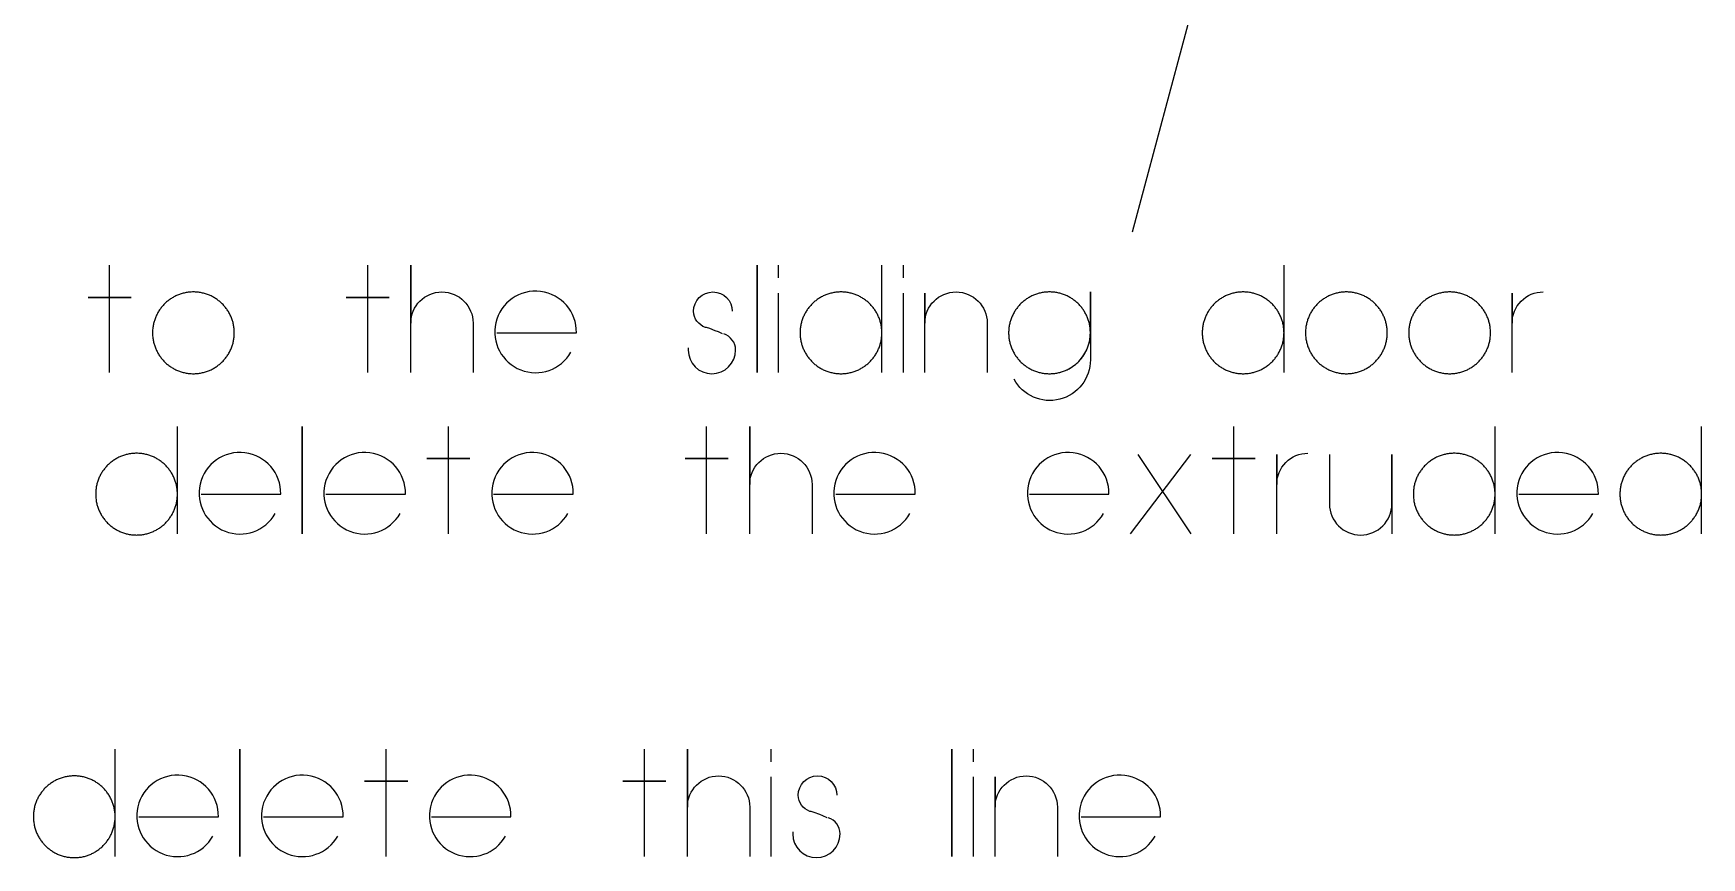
# Model space of a CAD drawing. Extents: x -767 to 3747, y -438 to 2808.
# Drawn here: x -4 to 617, y -315 to -8 of the extents above; entities that cross this region are included whole.
import ezdxf

# ---------------------------------------------------------------- set-up
doc = ezdxf.new("R2010")
doc.units = 0
doc.layers.add('T5_LOGOLAYER_2', color=18, linetype='CONTINUOUS')

msp = doc.modelspace()

# ---------------------------------------------------------------- linework, layer by layer
at = {"layer": 'T5_LOGOLAYER_2'}
for points in [[(565.4, 516.47), (404.93, -82.41)], [(24.62, -134.67), (24.62, -106.67), (16.62, -106.67), (32.62, -106.67), (24.62, -106.67), (24.62, -94.67)], [(120.62, -134.67), (120.62, -106.67), (112.62, -106.67), (128.62, -106.67), (120.62, -106.67), (120.62, -94.67)], [(273.42, -99.47), (273.42, -94.67)], [(311.82, -134.67), (311.82, -119.87), (311.82, -119.47), (311.8, -119.08), (311.78, -118.7), (311.74, -118.31), (311.7, -117.93), (311.65, -117.55), (311.58, -117.18), (311.51, -116.8), (311.43, -116.43), (311.34, -116.07), (311.24, -115.7), (311.14, -115.35), (311.02, -114.99), (310.9, -114.64), (310.77, -114.29), (310.63, -113.95), (310.48, -113.61), (310.32, -113.28), (310.16, -112.95), (309.99, -112.62), (309.81, -112.3), (309.62, -111.98), (309.43, -111.67), (309.22, -111.37), (309.02, -111.07), (308.8, -110.77), (308.58, -110.48), (308.35, -110.2), (308.11, -109.92), (307.87, -109.65), (307.62, -109.38), (307.37, -109.12), (307.11, -108.86), (306.84, -108.61), (306.57, -108.37), (306.29, -108.14), (306, -107.91), (305.71, -107.69), (305.42, -107.47), (305.12, -107.26), (304.81, -107.06), (304.5, -106.87), (304.19, -106.68), (303.87, -106.5), (303.54, -106.33), (303.21, -106.16), (302.88, -106.01), (302.54, -105.86), (302.19, -105.72), (301.85, -105.59), (301.5, -105.46), (301.14, -105.35), (300.78, -105.24), (300.42, -105.14), (300.05, -105.06), (299.68, -104.97), (299.31, -104.9), (298.94, -104.84), (298.56, -104.79), (298.17, -104.74), (297.79, -104.71), (297.4, -104.69), (297.01, -104.67), (296.62, -104.67), (296.23, -104.67), (295.84, -104.69), (295.45, -104.71), (295.07, -104.74), (294.68, -104.79), (294.31, -104.84), (293.93, -104.9), (293.56, -104.97), (293.19, -105.06), (292.82, -105.14), (292.46, -105.24), (292.1, -105.35), (291.75, -105.46), (291.39, -105.59), (291.05, -105.72), (290.7, -105.86), (290.36, -106.01), (290.03, -106.16), (289.7, -106.33), (289.38, -106.5), (289.05, -106.68), (288.74, -106.87), (288.43, -107.06), (288.12, -107.26), (287.82, -107.47), (287.53, -107.69), (287.24, -107.91), (286.95, -108.14), (286.67, -108.37), (286.4, -108.61), (286.13, -108.86), (285.87, -109.12), (285.62, -109.38), (285.37, -109.65), (285.13, -109.92), (284.89, -110.2), (284.66, -110.48), (284.44, -110.77), (284.22, -111.07), (284.02, -111.37), (283.81, -111.67), (283.62, -111.98), (283.43, -112.3), (283.25, -112.62), (283.08, -112.95), (282.92, -113.28), (282.76, -113.61), (282.61, -113.95), (282.47, -114.29), (282.34, -114.64), (282.22, -114.99), (282.1, -115.35), (282, -115.7), (281.9, -116.07), (281.81, -116.43), (281.73, -116.8), (281.66, -117.18), (281.6, -117.55), (281.54, -117.93), (281.5, -118.31), (281.46, -118.7), (281.44, -119.08), (281.43, -119.47), (281.42, -119.87), (281.43, -120.26), (281.44, -120.65), (281.46, -121.04), (281.5, -121.42), (281.54, -121.8), (281.6, -122.18), (281.66, -122.56), (281.73, -122.93), (281.81, -123.3), (281.9, -123.66), (282, -124.03), (282.1, -124.39), (282.22, -124.74), (282.34, -125.09), (282.47, -125.44), (282.61, -125.78), (282.76, -126.12), (282.92, -126.46), (283.08, -126.79), (283.25, -127.11), (283.43, -127.43), (283.62, -127.75), (283.81, -128.06), (284.02, -128.36), (284.22, -128.67), (284.44, -128.96), (284.66, -129.25), (284.89, -129.53), (285.13, -129.81), (285.37, -130.09), (285.62, -130.35), (285.87, -130.61), (286.13, -130.87), (286.4, -131.12), (286.67, -131.36), (286.95, -131.6), (287.24, -131.82), (287.53, -132.05), (287.82, -132.26), (288.12, -132.47), (288.43, -132.67), (288.74, -132.87), (289.05, -133.05), (289.38, -133.23), (289.7, -133.4), (290.03, -133.57), (290.36, -133.72), (290.7, -133.87), (291.05, -134.01), (291.39, -134.14), (291.75, -134.27), (292.1, -134.38), (292.46, -134.49), (292.82, -134.59), (293.19, -134.68), (293.56, -134.76), (293.93, -134.83), (294.31, -134.89), (294.68, -134.94), (295.07, -134.99), (295.45, -135.02), (295.84, -135.05), (296.23, -135.06), (296.62, -135.07), (297.01, -135.06), (297.4, -135.05), (297.79, -135.02), (298.17, -134.99), (298.56, -134.94), (298.94, -134.89), (299.31, -134.83), (299.68, -134.76), (300.05, -134.68), (300.42, -134.59), (300.78, -134.49), (301.14, -134.38), (301.5, -134.27), (301.85, -134.14), (302.19, -134.01), (302.54, -133.87), (302.88, -133.72), (303.21, -133.57), (303.54, -133.4), (303.87, -133.23), (304.19, -133.05), (304.5, -132.87), (304.81, -132.67), (305.12, -132.47), (305.42, -132.26), (305.71, -132.05), (306, -131.82), (306.29, -131.6), (306.57, -131.36), (306.84, -131.12), (307.11, -130.87), (307.37, -130.61), (307.62, -130.35), (307.87, -130.09), (308.11, -129.81), (308.35, -129.53), (308.58, -129.25), (308.8, -128.96), (309.02, -128.67), (309.22, -128.36), (309.43, -128.06), (309.62, -127.75), (309.81, -127.43), (309.99, -127.11), (310.16, -126.79), (310.32, -126.46), (310.48, -126.12), (310.63, -125.78), (310.77, -125.44), (310.9, -125.09), (311.02, -124.74), (311.14, -124.39), (311.24, -124.03), (311.34, -123.66), (311.43, -123.3), (311.51, -122.93), (311.58, -122.56), (311.65, -122.18), (311.7, -121.8), (311.74, -121.42), (311.78, -121.04), (311.8, -120.65), (311.82, -120.26), (311.82, -119.87), (311.82, -94.67)], [(319.82, -99.47), (319.82, -94.67)], [(461.37, -134.67), (461.37, -119.87), (461.36, -119.47), (461.35, -119.08), (461.32, -118.7), (461.29, -118.31), (461.24, -117.93), (461.19, -117.55), (461.13, -117.18), (461.06, -116.8), (460.98, -116.43), (460.89, -116.07), (460.79, -115.7), (460.68, -115.35), (460.57, -114.99), (460.44, -114.64), (460.31, -114.29), (460.17, -113.95), (460.02, -113.61), (459.87, -113.28), (459.7, -112.95), (459.53, -112.62), (459.35, -112.3), (459.17, -111.98), (458.97, -111.67), (458.77, -111.37), (458.56, -111.07), (458.35, -110.77), (458.13, -110.48), (457.9, -110.2), (457.66, -109.92), (457.42, -109.65), (457.17, -109.38), (456.92, -109.12), (456.65, -108.86), (456.39, -108.61), (456.11, -108.37), (455.84, -108.14), (455.55, -107.91), (455.26, -107.69), (454.97, -107.47), (454.67, -107.26), (454.36, -107.06), (454.05, -106.87), (453.73, -106.68), (453.41, -106.5), (453.09, -106.33), (452.76, -106.16), (452.42, -106.01), (452.08, -105.86), (451.74, -105.72), (451.39, -105.59), (451.04, -105.46), (450.69, -105.35), (450.33, -105.24), (449.97, -105.14), (449.6, -105.06), (449.23, -104.97), (448.86, -104.9), (448.48, -104.84), (448.1, -104.79), (447.72, -104.74), (447.34, -104.71), (446.95, -104.69), (446.56, -104.67), (446.17, -104.67), (445.77, -104.67), (445.38, -104.69), (445, -104.71), (444.61, -104.74), (444.23, -104.79), (443.85, -104.84), (443.48, -104.9), (443.1, -104.97), (442.73, -105.06), (442.37, -105.14), (442.01, -105.24), (441.65, -105.35), (441.29, -105.46), (440.94, -105.59), (440.59, -105.72), (440.25, -105.86), (439.91, -106.01), (439.58, -106.16), (439.25, -106.33), (438.92, -106.5), (438.6, -106.68), (438.29, -106.87), (437.97, -107.06), (437.67, -107.26), (437.37, -107.47), (437.07, -107.69), (436.78, -107.91), (436.5, -108.14), (436.22, -108.37), (435.95, -108.61), (435.68, -108.86), (435.42, -109.12), (435.16, -109.38), (434.92, -109.65), (434.67, -109.92), (434.44, -110.2), (434.21, -110.48), (433.99, -110.77), (433.77, -111.07), (433.56, -111.37), (433.36, -111.67), (433.17, -111.98), (432.98, -112.3), (432.8, -112.62), (432.63, -112.95), (432.47, -113.28), (432.31, -113.61), (432.16, -113.95), (432.02, -114.29), (431.89, -114.64), (431.77, -114.99), (431.65, -115.35), (431.54, -115.7), (431.45, -116.07), (431.36, -116.43), (431.28, -116.8), (431.2, -117.18), (431.14, -117.55), (431.09, -117.93), (431.05, -118.31), (431.01, -118.7), (430.99, -119.08), (430.97, -119.47), (430.97, -119.87), (430.97, -120.26), (430.99, -120.65), (431.01, -121.04), (431.05, -121.42), (431.09, -121.8), (431.14, -122.18), (431.2, -122.56), (431.28, -122.93), (431.36, -123.3), (431.45, -123.66), (431.54, -124.03), (431.65, -124.39), (431.77, -124.74), (431.89, -125.09), (432.02, -125.44), (432.16, -125.78), (432.31, -126.12), (432.47, -126.46), (432.63, -126.79), (432.8, -127.11), (432.98, -127.43), (433.17, -127.75), (433.36, -128.06), (433.56, -128.36), (433.77, -128.67), (433.99, -128.96), (434.21, -129.25), (434.44, -129.53), (434.67, -129.81), (434.92, -130.09), (435.16, -130.35), (435.42, -130.61), (435.68, -130.87), (435.95, -131.12), (436.22, -131.36), (436.5, -131.6), (436.78, -131.82), (437.07, -132.05), (437.37, -132.26), (437.67, -132.47), (437.97, -132.67), (438.29, -132.87), (438.6, -133.05), (438.92, -133.23), (439.25, -133.4), (439.58, -133.57), (439.91, -133.72), (440.25, -133.87), (440.59, -134.01), (440.94, -134.14), (441.29, -134.27), (441.65, -134.38), (442.01, -134.49), (442.37, -134.59), (442.73, -134.68), (443.1, -134.76), (443.48, -134.83), (443.85, -134.89), (444.23, -134.94), (444.61, -134.99), (445, -135.02), (445.38, -135.05), (445.77, -135.06), (446.17, -135.07), (446.56, -135.06), (446.95, -135.05), (447.34, -135.02), (447.72, -134.99), (448.1, -134.94), (448.48, -134.89), (448.86, -134.83), (449.23, -134.76), (449.6, -134.68), (449.97, -134.59), (450.33, -134.49), (450.69, -134.38), (451.04, -134.27), (451.39, -134.14), (451.74, -134.01), (452.08, -133.87), (452.42, -133.72), (452.76, -133.57), (453.09, -133.4), (453.41, -133.23), (453.73, -133.05), (454.05, -132.87), (454.36, -132.67), (454.67, -132.47), (454.97, -132.26), (455.26, -132.05), (455.55, -131.82), (455.84, -131.6), (456.11, -131.36), (456.39, -131.12), (456.65, -130.87), (456.92, -130.61), (457.17, -130.35), (457.42, -130.09), (457.66, -129.81), (457.9, -129.53), (458.13, -129.25), (458.35, -128.96), (458.56, -128.67), (458.77, -128.36), (458.97, -128.06), (459.17, -127.75), (459.35, -127.43), (459.53, -127.11), (459.7, -126.79), (459.87, -126.46), (460.02, -126.12), (460.17, -125.78), (460.31, -125.44), (460.44, -125.09), (460.57, -124.74), (460.68, -124.39), (460.79, -124.03), (460.89, -123.66), (460.98, -123.3), (461.06, -122.93), (461.13, -122.56), (461.19, -122.18), (461.24, -121.8), (461.29, -121.42), (461.32, -121.04), (461.35, -120.65), (461.36, -120.26), (461.37, -119.87), (461.37, -94.67)], [(273.42, -134.67), (273.42, -105.07)], [(319.82, -134.67), (319.82, -105.07)], [(49.87, -194.67), (49.87, -179.87), (49.87, -179.47), (49.85, -179.08), (49.83, -178.7), (49.8, -178.31), (49.75, -177.93), (49.7, -177.55), (49.64, -177.18), (49.56, -176.8), (49.48, -176.43), (49.4, -176.07), (49.3, -175.7), (49.19, -175.35), (49.08, -174.99), (48.95, -174.64), (48.82, -174.29), (48.68, -173.95), (48.53, -173.61), (48.37, -173.28), (48.21, -172.95), (48.04, -172.62), (47.86, -172.3), (47.67, -171.98), (47.48, -171.67), (47.28, -171.37), (47.07, -171.07), (46.85, -170.77), (46.63, -170.48), (46.4, -170.2), (46.17, -169.92), (45.92, -169.65), (45.68, -169.38), (45.42, -169.12), (45.16, -168.86), (44.89, -168.61), (44.62, -168.37), (44.34, -168.14), (44.06, -167.91), (43.77, -167.69), (43.47, -167.47), (43.17, -167.26), (42.87, -167.06), (42.56, -166.87), (42.24, -166.68), (41.92, -166.5), (41.59, -166.33), (41.26, -166.16), (40.93, -166.01), (40.59, -165.86), (40.25, -165.72), (39.9, -165.59), (39.55, -165.46), (39.19, -165.35), (38.83, -165.24), (38.47, -165.14), (38.11, -165.06), (37.74, -164.97), (37.36, -164.9), (36.99, -164.84), (36.61, -164.79), (36.23, -164.74), (35.84, -164.71), (35.46, -164.69), (35.07, -164.67), (34.67, -164.67), (34.28, -164.67), (33.89, -164.69), (33.5, -164.71), (33.12, -164.74), (32.74, -164.79), (32.36, -164.84), (31.98, -164.9), (31.61, -164.97), (31.24, -165.06), (30.87, -165.14), (30.51, -165.24), (30.15, -165.35), (29.8, -165.46), (29.45, -165.59), (29.1, -165.72), (28.76, -165.86), (28.42, -166.01), (28.08, -166.16), (27.75, -166.33), (27.43, -166.5), (27.11, -166.68), (26.79, -166.87), (26.48, -167.06), (26.18, -167.26), (25.87, -167.47), (25.58, -167.69), (25.29, -167.91), (25.01, -168.14), (24.73, -168.37), (24.45, -168.61), (24.19, -168.86), (23.93, -169.12), (23.67, -169.38), (23.42, -169.65), (23.18, -169.92), (22.94, -170.2), (22.72, -170.48), (22.49, -170.77), (22.28, -171.07), (22.07, -171.37), (21.87, -171.67), (21.67, -171.98), (21.49, -172.3), (21.31, -172.62), (21.14, -172.95), (20.97, -173.28), (20.82, -173.61), (20.67, -173.95), (20.53, -174.29), (20.4, -174.64), (20.27, -174.99), (20.16, -175.35), (20.05, -175.7), (19.95, -176.07), (19.86, -176.43), (19.78, -176.8), (19.71, -177.18), (19.65, -177.55), (19.6, -177.93), (19.55, -178.31), (19.52, -178.7), (19.49, -179.08), (19.48, -179.47), (19.47, -179.87), (19.48, -180.26), (19.49, -180.65), (19.52, -181.04), (19.55, -181.42), (19.6, -181.8), (19.65, -182.18), (19.71, -182.56), (19.78, -182.93), (19.86, -183.3), (19.95, -183.66), (20.05, -184.03), (20.16, -184.39), (20.27, -184.74), (20.4, -185.09), (20.53, -185.44), (20.67, -185.78), (20.82, -186.12), (20.97, -186.46), (21.14, -186.79), (21.31, -187.11), (21.49, -187.43), (21.67, -187.75), (21.87, -188.06), (22.07, -188.36), (22.28, -188.67), (22.49, -188.96), (22.72, -189.25), (22.94, -189.53), (23.18, -189.81), (23.42, -190.09), (23.67, -190.35), (23.93, -190.61), (24.19, -190.87), (24.45, -191.12), (24.73, -191.36), (25.01, -191.6), (25.29, -191.82), (25.58, -192.05), (25.87, -192.26), (26.18, -192.47), (26.48, -192.67), (26.79, -192.87), (27.11, -193.05), (27.43, -193.23), (27.75, -193.4), (28.08, -193.57), (28.42, -193.72), (28.76, -193.87), (29.1, -194.01), (29.45, -194.14), (29.8, -194.27), (30.15, -194.38), (30.51, -194.49), (30.87, -194.59), (31.24, -194.68), (31.61, -194.76), (31.98, -194.83), (32.36, -194.89), (32.74, -194.94), (33.12, -194.99), (33.5, -195.02), (33.89, -195.05), (34.28, -195.06), (34.67, -195.07), (35.07, -195.06), (35.46, -195.05), (35.84, -195.02), (36.23, -194.99), (36.61, -194.94), (36.99, -194.89), (37.36, -194.83), (37.74, -194.76), (38.11, -194.68), (38.47, -194.59), (38.83, -194.49), (39.19, -194.38), (39.55, -194.27), (39.9, -194.14), (40.25, -194.01), (40.59, -193.87), (40.93, -193.72), (41.26, -193.57), (41.59, -193.4), (41.92, -193.23), (42.24, -193.05), (42.56, -192.87), (42.87, -192.67), (43.17, -192.47), (43.47, -192.26), (43.77, -192.05), (44.06, -191.82), (44.34, -191.6), (44.62, -191.36), (44.89, -191.12), (45.16, -190.87), (45.42, -190.61), (45.68, -190.35), (45.92, -190.09), (46.17, -189.81), (46.4, -189.53), (46.63, -189.25), (46.85, -188.96), (47.07, -188.67), (47.28, -188.36), (47.48, -188.06), (47.67, -187.75), (47.86, -187.43), (48.04, -187.11), (48.21, -186.79), (48.37, -186.46), (48.53, -186.12), (48.68, -185.78), (48.82, -185.44), (48.95, -185.09), (49.08, -184.74), (49.19, -184.39), (49.3, -184.03), (49.4, -183.66), (49.48, -183.3), (49.56, -182.93), (49.64, -182.56), (49.7, -182.18), (49.75, -181.8), (49.8, -181.42), (49.83, -181.04), (49.85, -180.65), (49.87, -180.26), (49.87, -179.87), (49.87, -154.67)], [(150.67, -194.67), (150.67, -166.67), (142.67, -166.67), (158.67, -166.67), (150.67, -166.67), (150.67, -154.67)], [(246.67, -194.67), (246.67, -166.67), (238.67, -166.67), (254.67, -166.67), (246.67, -166.67), (246.67, -154.67)], [(442.67, -194.67), (442.67, -166.67), (434.67, -166.67), (450.67, -166.67), (442.67, -166.67), (442.67, -154.67)], [(539.87, -194.67), (539.87, -179.87), (539.87, -179.47), (539.85, -179.08), (539.83, -178.7), (539.8, -178.31), (539.75, -177.93), (539.7, -177.55), (539.64, -177.18), (539.56, -176.8), (539.48, -176.43), (539.4, -176.07), (539.3, -175.7), (539.19, -175.35), (539.08, -174.99), (538.95, -174.64), (538.82, -174.29), (538.68, -173.95), (538.53, -173.61), (538.37, -173.28), (538.21, -172.95), (538.04, -172.62), (537.86, -172.3), (537.67, -171.98), (537.48, -171.67), (537.28, -171.37), (537.07, -171.07), (536.85, -170.77), (536.63, -170.48), (536.4, -170.2), (536.17, -169.92), (535.92, -169.65), (535.68, -169.38), (535.42, -169.12), (535.16, -168.86), (534.89, -168.61), (534.62, -168.37), (534.34, -168.14), (534.06, -167.91), (533.77, -167.69), (533.47, -167.47), (533.17, -167.26), (532.87, -167.06), (532.56, -166.87), (532.24, -166.68), (531.92, -166.5), (531.59, -166.33), (531.26, -166.16), (530.93, -166.01), (530.59, -165.86), (530.25, -165.72), (529.9, -165.59), (529.55, -165.46), (529.19, -165.35), (528.83, -165.24), (528.47, -165.14), (528.11, -165.06), (527.74, -164.97), (527.36, -164.9), (526.99, -164.84), (526.61, -164.79), (526.23, -164.74), (525.84, -164.71), (525.46, -164.69), (525.07, -164.67), (524.67, -164.67), (524.28, -164.67), (523.89, -164.69), (523.5, -164.71), (523.12, -164.74), (522.74, -164.79), (522.36, -164.84), (521.98, -164.9), (521.61, -164.97), (521.24, -165.06), (520.87, -165.14), (520.51, -165.24), (520.15, -165.35), (519.8, -165.46), (519.45, -165.59), (519.1, -165.72), (518.76, -165.86), (518.42, -166.01), (518.08, -166.16), (517.75, -166.33), (517.43, -166.5), (517.11, -166.68), (516.79, -166.87), (516.48, -167.06), (516.18, -167.26), (515.87, -167.47), (515.58, -167.69), (515.29, -167.91), (515.01, -168.14), (514.73, -168.37), (514.45, -168.61), (514.19, -168.86), (513.93, -169.12), (513.67, -169.38), (513.42, -169.65), (513.18, -169.92), (512.94, -170.2), (512.72, -170.48), (512.49, -170.77), (512.28, -171.07), (512.07, -171.37), (511.87, -171.67), (511.67, -171.98), (511.49, -172.3), (511.31, -172.62), (511.14, -172.95), (510.97, -173.28), (510.82, -173.61), (510.67, -173.95), (510.53, -174.29), (510.4, -174.64), (510.27, -174.99), (510.16, -175.35), (510.05, -175.7), (509.95, -176.07), (509.86, -176.43), (509.78, -176.8), (509.71, -177.18), (509.65, -177.55), (509.6, -177.93), (509.55, -178.31), (509.52, -178.7), (509.49, -179.08), (509.48, -179.47), (509.47, -179.87), (509.48, -180.26), (509.49, -180.65), (509.52, -181.04), (509.55, -181.42), (509.6, -181.8), (509.65, -182.18), (509.71, -182.56), (509.78, -182.93), (509.86, -183.3), (509.95, -183.66), (510.05, -184.03), (510.16, -184.39), (510.27, -184.74), (510.4, -185.09), (510.53, -185.44), (510.67, -185.78), (510.82, -186.12), (510.97, -186.46), (511.14, -186.79), (511.31, -187.11), (511.49, -187.43), (511.67, -187.75), (511.87, -188.06), (512.07, -188.36), (512.28, -188.67), (512.49, -188.96), (512.72, -189.25), (512.94, -189.53), (513.18, -189.81), (513.42, -190.09), (513.67, -190.35), (513.93, -190.61), (514.19, -190.87), (514.45, -191.12), (514.73, -191.36), (515.01, -191.6), (515.29, -191.82), (515.58, -192.05), (515.87, -192.26), (516.18, -192.47), (516.48, -192.67), (516.79, -192.87), (517.11, -193.05), (517.43, -193.23), (517.75, -193.4), (518.08, -193.57), (518.42, -193.72), (518.76, -193.87), (519.1, -194.01), (519.45, -194.14), (519.8, -194.27), (520.15, -194.38), (520.51, -194.49), (520.87, -194.59), (521.24, -194.68), (521.61, -194.76), (521.98, -194.83), (522.36, -194.89), (522.74, -194.94), (523.12, -194.99), (523.5, -195.02), (523.89, -195.05), (524.28, -195.06), (524.67, -195.07), (525.07, -195.06), (525.46, -195.05), (525.84, -195.02), (526.23, -194.99), (526.61, -194.94), (526.99, -194.89), (527.36, -194.83), (527.74, -194.76), (528.11, -194.68), (528.47, -194.59), (528.83, -194.49), (529.19, -194.38), (529.55, -194.27), (529.9, -194.14), (530.25, -194.01), (530.59, -193.87), (530.93, -193.72), (531.26, -193.57), (531.59, -193.4), (531.92, -193.23), (532.24, -193.05), (532.56, -192.87), (532.87, -192.67), (533.17, -192.47), (533.47, -192.26), (533.77, -192.05), (534.06, -191.82), (534.34, -191.6), (534.62, -191.36), (534.89, -191.12), (535.16, -190.87), (535.42, -190.61), (535.68, -190.35), (535.92, -190.09), (536.17, -189.81), (536.4, -189.53), (536.63, -189.25), (536.85, -188.96), (537.07, -188.67), (537.28, -188.36), (537.48, -188.06), (537.67, -187.75), (537.86, -187.43), (538.04, -187.11), (538.21, -186.79), (538.37, -186.46), (538.53, -186.12), (538.68, -185.78), (538.82, -185.44), (538.95, -185.09), (539.08, -184.74), (539.19, -184.39), (539.3, -184.03), (539.4, -183.66), (539.48, -183.3), (539.56, -182.93), (539.64, -182.56), (539.7, -182.18), (539.75, -181.8), (539.8, -181.42), (539.83, -181.04), (539.85, -180.65), (539.87, -180.26), (539.87, -179.87), (539.87, -154.67)], [(616.67, -194.67), (616.67, -179.87), (616.67, -179.47), (616.65, -179.08), (616.63, -178.7), (616.6, -178.31), (616.55, -177.93), (616.5, -177.55), (616.44, -177.18), (616.36, -176.8), (616.28, -176.43), (616.2, -176.07), (616.1, -175.7), (615.99, -175.35), (615.88, -174.99), (615.75, -174.64), (615.62, -174.29), (615.48, -173.95), (615.33, -173.61), (615.17, -173.28), (615.01, -172.95), (614.84, -172.62), (614.66, -172.3), (614.47, -171.98), (614.28, -171.67), (614.08, -171.37), (613.87, -171.07), (613.65, -170.77), (613.43, -170.48), (613.2, -170.2), (612.97, -169.92), (612.72, -169.65), (612.48, -169.38), (612.22, -169.12), (611.96, -168.86), (611.69, -168.61), (611.42, -168.37), (611.14, -168.14), (610.86, -167.91), (610.57, -167.69), (610.27, -167.47), (609.97, -167.26), (609.67, -167.06), (609.36, -166.87), (609.04, -166.68), (608.72, -166.5), (608.39, -166.33), (608.06, -166.16), (607.73, -166.01), (607.39, -165.86), (607.05, -165.72), (606.7, -165.59), (606.35, -165.46), (605.99, -165.35), (605.63, -165.24), (605.27, -165.14), (604.91, -165.06), (604.54, -164.97), (604.16, -164.9), (603.79, -164.84), (603.41, -164.79), (603.03, -164.74), (602.64, -164.71), (602.26, -164.69), (601.87, -164.67), (601.47, -164.67), (601.08, -164.67), (600.69, -164.69), (600.3, -164.71), (599.92, -164.74), (599.54, -164.79), (599.16, -164.84), (598.78, -164.9), (598.41, -164.97), (598.04, -165.06), (597.67, -165.14), (597.31, -165.24), (596.95, -165.35), (596.6, -165.46), (596.25, -165.59), (595.9, -165.72), (595.56, -165.86), (595.22, -166.01), (594.88, -166.16), (594.55, -166.33), (594.23, -166.5), (593.91, -166.68), (593.59, -166.87), (593.28, -167.06), (592.98, -167.26), (592.67, -167.47), (592.38, -167.69), (592.09, -167.91), (591.81, -168.14), (591.53, -168.37), (591.25, -168.61), (590.99, -168.86), (590.73, -169.12), (590.47, -169.38), (590.22, -169.65), (589.98, -169.92), (589.74, -170.2), (589.52, -170.48), (589.29, -170.77), (589.08, -171.07), (588.87, -171.37), (588.67, -171.67), (588.47, -171.98), (588.29, -172.3), (588.11, -172.62), (587.94, -172.95), (587.77, -173.28), (587.62, -173.61), (587.47, -173.95), (587.33, -174.29), (587.2, -174.64), (587.07, -174.99), (586.96, -175.35), (586.85, -175.7), (586.75, -176.07), (586.66, -176.43), (586.58, -176.8), (586.51, -177.18), (586.45, -177.55), (586.4, -177.93), (586.35, -178.31), (586.32, -178.7), (586.29, -179.08), (586.28, -179.47), (586.27, -179.87), (586.28, -180.26), (586.29, -180.65), (586.32, -181.04), (586.35, -181.42), (586.4, -181.8), (586.45, -182.18), (586.51, -182.56), (586.58, -182.93), (586.66, -183.3), (586.75, -183.66), (586.85, -184.03), (586.96, -184.39), (587.07, -184.74), (587.2, -185.09), (587.33, -185.44), (587.47, -185.78), (587.62, -186.12), (587.77, -186.46), (587.94, -186.79), (588.11, -187.11), (588.29, -187.43), (588.47, -187.75), (588.67, -188.06), (588.87, -188.36), (589.08, -188.67), (589.29, -188.96), (589.52, -189.25), (589.74, -189.53), (589.98, -189.81), (590.22, -190.09), (590.47, -190.35), (590.73, -190.61), (590.99, -190.87), (591.25, -191.12), (591.53, -191.36), (591.81, -191.6), (592.09, -191.82), (592.38, -192.05), (592.67, -192.26), (592.98, -192.47), (593.28, -192.67), (593.59, -192.87), (593.91, -193.05), (594.23, -193.23), (594.55, -193.4), (594.88, -193.57), (595.22, -193.72), (595.56, -193.87), (595.9, -194.01), (596.25, -194.14), (596.6, -194.27), (596.95, -194.38), (597.31, -194.49), (597.67, -194.59), (598.04, -194.68), (598.41, -194.76), (598.78, -194.83), (599.16, -194.89), (599.54, -194.94), (599.92, -194.99), (600.3, -195.02), (600.69, -195.05), (601.08, -195.06), (601.47, -195.07), (601.87, -195.06), (602.26, -195.05), (602.64, -195.02), (603.03, -194.99), (603.41, -194.94), (603.79, -194.89), (604.16, -194.83), (604.54, -194.76), (604.91, -194.68), (605.27, -194.59), (605.63, -194.49), (605.99, -194.38), (606.35, -194.27), (606.7, -194.14), (607.05, -194.01), (607.39, -193.87), (607.73, -193.72), (608.06, -193.57), (608.39, -193.4), (608.72, -193.23), (609.04, -193.05), (609.36, -192.87), (609.67, -192.67), (609.97, -192.47), (610.27, -192.26), (610.57, -192.05), (610.86, -191.82), (611.14, -191.6), (611.42, -191.36), (611.69, -191.12), (611.96, -190.87), (612.22, -190.61), (612.48, -190.35), (612.72, -190.09), (612.97, -189.81), (613.2, -189.53), (613.43, -189.25), (613.65, -188.96), (613.87, -188.67), (614.08, -188.36), (614.28, -188.06), (614.47, -187.75), (614.66, -187.43), (614.84, -187.11), (615.01, -186.79), (615.17, -186.46), (615.33, -186.12), (615.48, -185.78), (615.62, -185.44), (615.75, -185.09), (615.88, -184.74), (615.99, -184.39), (616.1, -184.03), (616.2, -183.66), (616.28, -183.3), (616.36, -182.93), (616.44, -182.56), (616.5, -182.18), (616.55, -181.8), (616.6, -181.42), (616.63, -181.04), (616.65, -180.65), (616.67, -180.26), (616.67, -179.87), (616.67, -154.67)], [(404.27, -194.67), (426.67, -165.07)], [(407.07, -165.07), (426.67, -194.67)], [(26.7, -314.67), (26.7, -299.87), (26.7, -299.47), (26.68, -299.08), (26.66, -298.7), (26.62, -298.31), (26.58, -297.93), (26.53, -297.55), (26.46, -297.18), (26.39, -296.8), (26.31, -296.43), (26.22, -296.07), (26.12, -295.7), (26.02, -295.35), (25.9, -294.99), (25.78, -294.64), (25.65, -294.29), (25.51, -293.95), (25.36, -293.61), (25.2, -293.28), (25.04, -292.95), (24.87, -292.62), (24.69, -292.3), (24.5, -291.98), (24.31, -291.67), (24.1, -291.37), (23.9, -291.07), (23.68, -290.77), (23.46, -290.48), (23.23, -290.2), (22.99, -289.92), (22.75, -289.65), (22.5, -289.38), (22.25, -289.12), (21.99, -288.86), (21.72, -288.61), (21.45, -288.37), (21.17, -288.14), (20.88, -287.91), (20.59, -287.69), (20.3, -287.47), (20, -287.26), (19.69, -287.06), (19.38, -286.87), (19.07, -286.68), (18.75, -286.5), (18.42, -286.33), (18.09, -286.16), (17.76, -286.01), (17.42, -285.86), (17.07, -285.72), (16.73, -285.59), (16.38, -285.46), (16.02, -285.35), (15.66, -285.24), (15.3, -285.14), (14.93, -285.06), (14.56, -284.97), (14.19, -284.9), (13.82, -284.84), (13.44, -284.79), (13.05, -284.74), (12.67, -284.71), (12.28, -284.69), (11.89, -284.67), (11.5, -284.67), (11.11, -284.67), (10.72, -284.69), (10.33, -284.71), (9.95, -284.74), (9.56, -284.79), (9.19, -284.84), (8.81, -284.9), (8.44, -284.97), (8.07, -285.06), (7.7, -285.14), (7.34, -285.24), (6.98, -285.35), (6.63, -285.46), (6.27, -285.59), (5.93, -285.72), (5.58, -285.86), (5.24, -286.01), (4.91, -286.16), (4.58, -286.33), (4.26, -286.5), (3.93, -286.68), (3.62, -286.87), (3.31, -287.06), (3, -287.26), (2.7, -287.47), (2.41, -287.69), (2.12, -287.91), (1.83, -288.14), (1.55, -288.37), (1.28, -288.61), (1.01, -288.86), (0.75, -289.12), (0.5, -289.38), (0.25, -289.65), (0.01, -289.92), (-0.23, -290.2), (-0.46, -290.48), (-0.68, -290.77), (-0.9, -291.07), (-1.1, -291.37), (-1.31, -291.67), (-1.5, -291.98), (-1.69, -292.3), (-1.87, -292.62), (-2.04, -292.95), (-2.2, -293.28), (-2.36, -293.61), (-2.51, -293.95), (-2.65, -294.29), (-2.78, -294.64), (-2.9, -294.99), (-3.02, -295.35), (-3.12, -295.7), (-3.22, -296.07), (-3.31, -296.43), (-3.39, -296.8), (-3.46, -297.18), (-3.52, -297.55), (-3.58, -297.93), (-3.62, -298.31), (-3.66, -298.7), (-3.68, -299.08), (-3.69, -299.47), (-3.7, -299.87), (-3.69, -300.26), (-3.68, -300.65), (-3.66, -301.04), (-3.62, -301.42), (-3.58, -301.8), (-3.52, -302.18), (-3.46, -302.56), (-3.39, -302.93), (-3.31, -303.3), (-3.22, -303.66), (-3.12, -304.03), (-3.02, -304.39), (-2.9, -304.74), (-2.78, -305.09), (-2.65, -305.44), (-2.51, -305.78), (-2.36, -306.12), (-2.2, -306.46), (-2.04, -306.79), (-1.87, -307.11), (-1.69, -307.43), (-1.5, -307.75), (-1.31, -308.06), (-1.1, -308.36), (-0.9, -308.67), (-0.68, -308.96), (-0.46, -309.25), (-0.23, -309.53), (0.01, -309.81), (0.25, -310.09), (0.5, -310.35), (0.75, -310.61), (1.01, -310.87), (1.28, -311.12), (1.55, -311.36), (1.83, -311.6), (2.12, -311.82), (2.41, -312.05), (2.7, -312.26), (3, -312.47), (3.31, -312.67), (3.62, -312.87), (3.93, -313.05), (4.26, -313.23), (4.58, -313.4), (4.91, -313.57), (5.24, -313.72), (5.58, -313.87), (5.93, -314.01), (6.27, -314.14), (6.63, -314.27), (6.98, -314.38), (7.34, -314.49), (7.7, -314.59), (8.07, -314.68), (8.44, -314.76), (8.81, -314.83), (9.19, -314.89), (9.56, -314.94), (9.95, -314.99), (10.33, -315.02), (10.72, -315.05), (11.11, -315.06), (11.5, -315.07), (11.89, -315.06), (12.28, -315.05), (12.67, -315.02), (13.05, -314.99), (13.44, -314.94), (13.82, -314.89), (14.19, -314.83), (14.56, -314.76), (14.93, -314.68), (15.3, -314.59), (15.66, -314.49), (16.02, -314.38), (16.38, -314.27), (16.73, -314.14), (17.07, -314.01), (17.42, -313.87), (17.76, -313.72), (18.09, -313.57), (18.42, -313.4), (18.75, -313.23), (19.07, -313.05), (19.38, -312.87), (19.69, -312.67), (20, -312.47), (20.3, -312.26), (20.59, -312.05), (20.88, -311.82), (21.17, -311.6), (21.45, -311.36), (21.72, -311.12), (21.99, -310.87), (22.25, -310.61), (22.5, -310.35), (22.75, -310.09), (22.99, -309.81), (23.23, -309.53), (23.46, -309.25), (23.68, -308.96), (23.9, -308.67), (24.1, -308.36), (24.31, -308.06), (24.5, -307.75), (24.69, -307.43), (24.87, -307.11), (25.04, -306.79), (25.2, -306.46), (25.36, -306.12), (25.51, -305.78), (25.65, -305.44), (25.78, -305.09), (25.9, -304.74), (26.02, -304.39), (26.12, -304.03), (26.22, -303.66), (26.31, -303.3), (26.39, -302.93), (26.46, -302.56), (26.53, -302.18), (26.58, -301.8), (26.62, -301.42), (26.66, -301.04), (26.68, -300.65), (26.7, -300.26), (26.7, -299.87), (26.7, -274.67)], [(127.5, -314.67), (127.5, -286.67), (119.5, -286.67), (135.5, -286.67), (127.5, -286.67), (127.5, -274.67)], [(223.5, -314.67), (223.5, -286.67), (215.5, -286.67), (231.5, -286.67), (223.5, -286.67), (223.5, -274.67)], [(270.7, -279.47), (270.7, -274.67)], [(345.9, -279.47), (345.9, -274.67)], [(270.7, -314.67), (270.7, -285.07)], [(345.9, -314.67), (345.9, -285.07)]]:
    msp.add_lwpolyline(points, dxfattribs=at)
for points in [[(136.62, -134.67), (136.62, -94.67), (136.62, -116.27, -1), (159.82, -116.27), (159.82, -134.67)], [(168.62, -119.87), (198.22, -119.87, 0.90232), (168.27, -116.13, 0.862347), (196.22, -127.07)], [(252.62, -120.27), (251.02, -119.47), (249.82, -119.07), (247.82, -118.27), (246.62, -117.87), (246.22, -117.87, -0.313298), (241.82, -111.87, -1), (256.22, -111.87)], [(327.82, -134.67), (327.82, -105.07), (327.82, -116.27, -1), (351.02, -116.27), (351.02, -134.67)], [(374.17, -135.07, 0.421631), (389.37, -119.47), (389.37, -104.67), (389.37, -129.87, -0.782349), (360.97, -137.07)], [(546.17, -134.67), (546.17, -105.07), (546.17, -116.27, -0.416092), (557.77, -104.67)], [(239.82, -125.47), (239.82, -126.27, 1), (257.42, -126.27, 0.329104), (253.02, -120.27)], [(262.67, -194.67), (262.67, -154.67), (262.67, -176.27, -1), (285.87, -176.27), (285.87, -194.67)], [(58.67, -179.87), (88.27, -179.87, 0.90232), (58.33, -176.13, 0.862347), (86.27, -187.07)], [(105.07, -179.87), (134.67, -179.87, 0.90232), (104.73, -176.13, 0.862347), (132.67, -187.07)], [(167.47, -179.87), (197.07, -179.87, 0.90232), (167.13, -176.13, 0.862347), (195.07, -187.07)], [(294.67, -179.87), (324.27, -179.87, 0.90232), (294.33, -176.13, 0.862347), (322.27, -187.07)], [(366.67, -179.87), (396.27, -179.87, 0.90232), (366.33, -176.13, 0.862347), (394.27, -187.07)], [(458.67, -194.67), (458.67, -165.07), (458.67, -176.27, -0.416092), (470.27, -164.67)], [(478.27, -165.07), (478.27, -183.47, 1), (501.47, -183.47), (501.47, -165.07), (501.47, -194.67)], [(548.67, -179.87), (578.27, -179.87, 0.90232), (548.33, -176.13, 0.862347), (576.27, -187.07)], [(239.5, -314.67), (239.5, -274.67), (239.5, -296.27, -1), (262.7, -296.27), (262.7, -314.67)], [(35.5, -299.87), (65.1, -299.87, 0.90232), (35.15, -296.13, 0.862347), (63.1, -307.07)], [(81.9, -299.87), (111.5, -299.87, 0.90232), (81.55, -296.13, 0.862347), (109.5, -307.07)], [(144.3, -299.87), (173.9, -299.87, 0.90232), (143.95, -296.13, 0.862347), (171.9, -307.07)], [(291.5, -300.27), (289.9, -299.47), (288.7, -299.07), (286.7, -298.27), (285.5, -297.87), (285.1, -297.87, -0.313298), (280.7, -291.87, -1), (295.1, -291.87)], [(353.9, -314.67), (353.9, -285.07), (353.9, -296.27, -1), (377.1, -296.27), (377.1, -314.67)], [(385.9, -299.87), (415.5, -299.87, 0.90232), (385.55, -296.13, 0.862347), (413.5, -307.07)], [(278.7, -305.47), (278.7, -306.27, 1), (296.3, -306.27, 0.329104), (291.9, -300.27)]]:
    msp.add_lwpolyline(points, format="xyb", dxfattribs=at)
for points in [[(265.42, -134.67), (265.42, -94.67)], [(55.82, -135.07), (56.21, -135.06), (56.6, -135.05), (56.99, -135.02), (57.37, -134.99), (57.76, -134.94), (58.14, -134.89), (58.51, -134.83), (58.88, -134.76), (59.25, -134.68), (59.62, -134.59), (59.98, -134.49), (60.34, -134.38), (60.7, -134.27), (61.05, -134.14), (61.39, -134.01), (61.74, -133.87), (62.08, -133.72), (62.41, -133.57), (62.74, -133.4), (63.07, -133.23), (63.39, -133.05), (63.7, -132.87), (64.01, -132.67), (64.32, -132.47), (64.62, -132.26), (64.91, -132.05), (65.2, -131.82), (65.49, -131.6), (65.77, -131.36), (66.04, -131.12), (66.31, -130.87), (66.57, -130.61), (66.82, -130.35), (67.07, -130.09), (67.31, -129.81), (67.55, -129.53), (67.78, -129.25), (68, -128.96), (68.22, -128.67), (68.42, -128.36), (68.63, -128.06), (68.82, -127.75), (69.01, -127.43), (69.19, -127.11), (69.36, -126.79), (69.52, -126.46), (69.68, -126.12), (69.83, -125.78), (69.97, -125.44), (70.1, -125.09), (70.22, -124.74), (70.34, -124.39), (70.44, -124.03), (70.54, -123.66), (70.63, -123.3), (70.71, -122.93), (70.78, -122.56), (70.85, -122.18), (70.9, -121.8), (70.94, -121.42), (70.98, -121.04), (71, -120.65), (71.02, -120.26), (71.02, -119.87), (71.02, -119.47), (71, -119.08), (70.98, -118.7), (70.94, -118.31), (70.9, -117.93), (70.85, -117.55), (70.78, -117.18), (70.71, -116.8), (70.63, -116.43), (70.54, -116.07), (70.44, -115.7), (70.34, -115.35), (70.22, -114.99), (70.1, -114.64), (69.97, -114.29), (69.83, -113.95), (69.68, -113.61), (69.52, -113.28), (69.36, -112.95), (69.19, -112.62), (69.01, -112.3), (68.82, -111.98), (68.63, -111.67), (68.42, -111.37), (68.22, -111.07), (68, -110.77), (67.78, -110.48), (67.55, -110.2), (67.31, -109.92), (67.07, -109.65), (66.82, -109.38), (66.57, -109.12), (66.31, -108.86), (66.04, -108.61), (65.77, -108.37), (65.49, -108.14), (65.2, -107.91), (64.91, -107.69), (64.62, -107.47), (64.32, -107.26), (64.01, -107.06), (63.7, -106.87), (63.39, -106.68), (63.07, -106.5), (62.74, -106.33), (62.41, -106.16), (62.08, -106.01), (61.74, -105.86), (61.39, -105.72), (61.05, -105.59), (60.7, -105.46), (60.34, -105.35), (59.98, -105.24), (59.62, -105.14), (59.25, -105.06), (58.88, -104.97), (58.51, -104.9), (58.14, -104.84), (57.76, -104.79), (57.37, -104.74), (56.99, -104.71), (56.6, -104.69), (56.21, -104.67), (55.82, -104.67), (55.43, -104.67), (55.04, -104.69), (54.65, -104.71), (54.27, -104.74), (53.88, -104.79), (53.51, -104.84), (53.13, -104.9), (52.76, -104.97), (52.39, -105.06), (52.02, -105.14), (51.66, -105.24), (51.3, -105.35), (50.95, -105.46), (50.59, -105.59), (50.25, -105.72), (49.9, -105.86), (49.56, -106.01), (49.23, -106.16), (48.9, -106.33), (48.58, -106.5), (48.25, -106.68), (47.94, -106.87), (47.63, -107.06), (47.32, -107.26), (47.02, -107.47), (46.73, -107.69), (46.44, -107.91), (46.15, -108.14), (45.87, -108.37), (45.6, -108.61), (45.33, -108.86), (45.07, -109.12), (44.82, -109.38), (44.57, -109.65), (44.33, -109.92), (44.09, -110.2), (43.86, -110.48), (43.64, -110.77), (43.42, -111.07), (43.22, -111.37), (43.01, -111.67), (42.82, -111.98), (42.63, -112.3), (42.45, -112.62), (42.28, -112.95), (42.12, -113.28), (41.96, -113.61), (41.81, -113.95), (41.67, -114.29), (41.54, -114.64), (41.42, -114.99), (41.3, -115.35), (41.2, -115.7), (41.1, -116.07), (41.01, -116.43), (40.93, -116.8), (40.86, -117.18), (40.8, -117.55), (40.74, -117.93), (40.7, -118.31), (40.66, -118.7), (40.64, -119.08), (40.63, -119.47), (40.62, -119.87), (40.63, -120.26), (40.64, -120.65), (40.66, -121.04), (40.7, -121.42), (40.74, -121.8), (40.8, -122.18), (40.86, -122.56), (40.93, -122.93), (41.01, -123.3), (41.1, -123.66), (41.2, -124.03), (41.3, -124.39), (41.42, -124.74), (41.54, -125.09), (41.67, -125.44), (41.81, -125.78), (41.96, -126.12), (42.12, -126.46), (42.28, -126.79), (42.45, -127.11), (42.63, -127.43), (42.82, -127.75), (43.01, -128.06), (43.22, -128.36), (43.42, -128.67), (43.64, -128.96), (43.86, -129.25), (44.09, -129.53), (44.33, -129.81), (44.57, -130.09), (44.82, -130.35), (45.07, -130.61), (45.33, -130.87), (45.6, -131.12), (45.87, -131.36), (46.15, -131.6), (46.44, -131.82), (46.73, -132.05), (47.02, -132.26), (47.32, -132.47), (47.63, -132.67), (47.94, -132.87), (48.25, -133.05), (48.58, -133.23), (48.9, -133.4), (49.23, -133.57), (49.56, -133.72), (49.9, -133.87), (50.25, -134.01), (50.59, -134.14), (50.95, -134.27), (51.3, -134.38), (51.66, -134.49), (52.02, -134.59), (52.39, -134.68), (52.76, -134.76), (53.13, -134.83), (53.51, -134.89), (53.88, -134.94), (54.27, -134.99), (54.65, -135.02), (55.04, -135.05), (55.43, -135.06)], [(374.17, -135.07), (374.56, -135.06), (374.95, -135.05), (375.34, -135.02), (375.72, -134.99), (376.1, -134.94), (376.48, -134.89), (376.86, -134.83), (377.23, -134.76), (377.6, -134.68), (377.97, -134.59), (378.33, -134.49), (378.69, -134.38), (379.04, -134.27), (379.39, -134.14), (379.74, -134.01), (380.08, -133.87), (380.42, -133.72), (380.76, -133.57), (381.09, -133.4), (381.41, -133.23), (381.73, -133.05), (382.05, -132.87), (382.36, -132.67), (382.67, -132.47), (382.97, -132.26), (383.26, -132.05), (383.55, -131.82), (383.84, -131.6), (384.11, -131.36), (384.39, -131.12), (384.65, -130.87), (384.92, -130.61), (385.17, -130.35), (385.42, -130.09), (385.66, -129.81), (385.9, -129.53), (386.13, -129.25), (386.35, -128.96), (386.56, -128.67), (386.77, -128.36), (386.97, -128.06), (387.17, -127.75), (387.35, -127.43), (387.53, -127.11), (387.7, -126.79), (387.87, -126.46), (388.02, -126.12), (388.17, -125.78), (388.31, -125.44), (388.44, -125.09), (388.57, -124.74), (388.68, -124.39), (388.79, -124.03), (388.89, -123.66), (388.98, -123.3), (389.06, -122.93), (389.13, -122.56), (389.19, -122.18), (389.24, -121.8), (389.29, -121.42), (389.32, -121.04), (389.35, -120.65), (389.36, -120.26), (389.37, -119.87), (389.36, -119.47), (389.35, -119.08), (389.32, -118.7), (389.29, -118.31), (389.24, -117.93), (389.19, -117.55), (389.13, -117.18), (389.06, -116.8), (388.98, -116.43), (388.89, -116.07), (388.79, -115.7), (388.68, -115.35), (388.57, -114.99), (388.44, -114.64), (388.31, -114.29), (388.17, -113.95), (388.02, -113.61), (387.87, -113.28), (387.7, -112.95), (387.53, -112.62), (387.35, -112.3), (387.17, -111.98), (386.97, -111.67), (386.77, -111.37), (386.56, -111.07), (386.35, -110.77), (386.13, -110.48), (385.9, -110.2), (385.66, -109.92), (385.42, -109.65), (385.17, -109.38), (384.92, -109.12), (384.65, -108.86), (384.39, -108.61), (384.11, -108.37), (383.84, -108.14), (383.55, -107.91), (383.26, -107.69), (382.97, -107.47), (382.67, -107.26), (382.36, -107.06), (382.05, -106.87), (381.73, -106.68), (381.41, -106.5), (381.09, -106.33), (380.76, -106.16), (380.42, -106.01), (380.08, -105.86), (379.74, -105.72), (379.39, -105.59), (379.04, -105.46), (378.69, -105.35), (378.33, -105.24), (377.97, -105.14), (377.6, -105.06), (377.23, -104.97), (376.86, -104.9), (376.48, -104.84), (376.1, -104.79), (375.72, -104.74), (375.34, -104.71), (374.95, -104.69), (374.56, -104.67), (374.17, -104.67), (373.77, -104.67), (373.38, -104.69), (373, -104.71), (372.61, -104.74), (372.23, -104.79), (371.85, -104.84), (371.48, -104.9), (371.1, -104.97), (370.73, -105.06), (370.37, -105.14), (370.01, -105.24), (369.65, -105.35), (369.29, -105.46), (368.94, -105.59), (368.59, -105.72), (368.25, -105.86), (367.91, -106.01), (367.58, -106.16), (367.25, -106.33), (366.92, -106.5), (366.6, -106.68), (366.29, -106.87), (365.97, -107.06), (365.67, -107.26), (365.37, -107.47), (365.07, -107.69), (364.78, -107.91), (364.5, -108.14), (364.22, -108.37), (363.95, -108.61), (363.68, -108.86), (363.42, -109.12), (363.16, -109.38), (362.92, -109.65), (362.67, -109.92), (362.44, -110.2), (362.21, -110.48), (361.99, -110.77), (361.77, -111.07), (361.56, -111.37), (361.36, -111.67), (361.17, -111.98), (360.98, -112.3), (360.8, -112.62), (360.63, -112.95), (360.47, -113.28), (360.31, -113.61), (360.16, -113.95), (360.02, -114.29), (359.89, -114.64), (359.77, -114.99), (359.65, -115.35), (359.54, -115.7), (359.45, -116.07), (359.36, -116.43), (359.28, -116.8), (359.2, -117.18), (359.14, -117.55), (359.09, -117.93), (359.05, -118.31), (359.01, -118.7), (358.99, -119.08), (358.97, -119.47), (358.97, -119.87), (358.97, -120.26), (358.99, -120.65), (359.01, -121.04), (359.05, -121.42), (359.09, -121.8), (359.14, -122.18), (359.2, -122.56), (359.28, -122.93), (359.36, -123.3), (359.45, -123.66), (359.54, -124.03), (359.65, -124.39), (359.77, -124.74), (359.89, -125.09), (360.02, -125.44), (360.16, -125.78), (360.31, -126.12), (360.47, -126.46), (360.63, -126.79), (360.8, -127.11), (360.98, -127.43), (361.17, -127.75), (361.36, -128.06), (361.56, -128.36), (361.77, -128.67), (361.99, -128.96), (362.21, -129.25), (362.44, -129.53), (362.67, -129.81), (362.92, -130.09), (363.16, -130.35), (363.42, -130.61), (363.68, -130.87), (363.95, -131.12), (364.22, -131.36), (364.5, -131.6), (364.78, -131.82), (365.07, -132.05), (365.37, -132.26), (365.67, -132.47), (365.97, -132.67), (366.29, -132.87), (366.6, -133.05), (366.92, -133.23), (367.25, -133.4), (367.58, -133.57), (367.91, -133.72), (368.25, -133.87), (368.59, -134.01), (368.94, -134.14), (369.29, -134.27), (369.65, -134.38), (370.01, -134.49), (370.37, -134.59), (370.73, -134.68), (371.1, -134.76), (371.48, -134.83), (371.85, -134.89), (372.23, -134.94), (372.61, -134.99), (373, -135.02), (373.38, -135.05), (373.77, -135.06)], [(484.57, -135.07), (484.96, -135.06), (485.35, -135.05), (485.74, -135.02), (486.12, -134.99), (486.5, -134.94), (486.88, -134.89), (487.26, -134.83), (487.63, -134.76), (488, -134.68), (488.37, -134.59), (488.73, -134.49), (489.09, -134.38), (489.44, -134.27), (489.79, -134.14), (490.14, -134.01), (490.48, -133.87), (490.82, -133.72), (491.16, -133.57), (491.49, -133.4), (491.81, -133.23), (492.13, -133.05), (492.45, -132.87), (492.76, -132.67), (493.07, -132.47), (493.37, -132.26), (493.66, -132.05), (493.95, -131.82), (494.24, -131.6), (494.51, -131.36), (494.79, -131.12), (495.05, -130.87), (495.32, -130.61), (495.57, -130.35), (495.82, -130.09), (496.06, -129.81), (496.3, -129.53), (496.53, -129.25), (496.75, -128.96), (496.96, -128.67), (497.17, -128.36), (497.37, -128.06), (497.57, -127.75), (497.75, -127.43), (497.93, -127.11), (498.1, -126.79), (498.27, -126.46), (498.42, -126.12), (498.57, -125.78), (498.71, -125.44), (498.84, -125.09), (498.97, -124.74), (499.08, -124.39), (499.19, -124.03), (499.29, -123.66), (499.38, -123.3), (499.46, -122.93), (499.53, -122.56), (499.59, -122.18), (499.64, -121.8), (499.69, -121.42), (499.72, -121.04), (499.75, -120.65), (499.76, -120.26), (499.77, -119.87), (499.76, -119.47), (499.75, -119.08), (499.72, -118.7), (499.69, -118.31), (499.64, -117.93), (499.59, -117.55), (499.53, -117.18), (499.46, -116.8), (499.38, -116.43), (499.29, -116.07), (499.19, -115.7), (499.08, -115.35), (498.97, -114.99), (498.84, -114.64), (498.71, -114.29), (498.57, -113.95), (498.42, -113.61), (498.27, -113.28), (498.1, -112.95), (497.93, -112.62), (497.75, -112.3), (497.57, -111.98), (497.37, -111.67), (497.17, -111.37), (496.96, -111.07), (496.75, -110.77), (496.53, -110.48), (496.3, -110.2), (496.06, -109.92), (495.82, -109.65), (495.57, -109.38), (495.32, -109.12), (495.05, -108.86), (494.79, -108.61), (494.51, -108.37), (494.24, -108.14), (493.95, -107.91), (493.66, -107.69), (493.37, -107.47), (493.07, -107.26), (492.76, -107.06), (492.45, -106.87), (492.13, -106.68), (491.81, -106.5), (491.49, -106.33), (491.16, -106.16), (490.82, -106.01), (490.48, -105.86), (490.14, -105.72), (489.79, -105.59), (489.44, -105.46), (489.09, -105.35), (488.73, -105.24), (488.37, -105.14), (488, -105.06), (487.63, -104.97), (487.26, -104.9), (486.88, -104.84), (486.5, -104.79), (486.12, -104.74), (485.74, -104.71), (485.35, -104.69), (484.96, -104.67), (484.57, -104.67), (484.17, -104.67), (483.78, -104.69), (483.4, -104.71), (483.01, -104.74), (482.63, -104.79), (482.25, -104.84), (481.88, -104.9), (481.5, -104.97), (481.13, -105.06), (480.77, -105.14), (480.41, -105.24), (480.05, -105.35), (479.69, -105.46), (479.34, -105.59), (478.99, -105.72), (478.65, -105.86), (478.31, -106.01), (477.98, -106.16), (477.65, -106.33), (477.32, -106.5), (477, -106.68), (476.69, -106.87), (476.37, -107.06), (476.07, -107.26), (475.77, -107.47), (475.47, -107.69), (475.18, -107.91), (474.9, -108.14), (474.62, -108.37), (474.35, -108.61), (474.08, -108.86), (473.82, -109.12), (473.56, -109.38), (473.32, -109.65), (473.07, -109.92), (472.84, -110.2), (472.61, -110.48), (472.39, -110.77), (472.17, -111.07), (471.96, -111.37), (471.76, -111.67), (471.57, -111.98), (471.38, -112.3), (471.2, -112.62), (471.03, -112.95), (470.87, -113.28), (470.71, -113.61), (470.56, -113.95), (470.42, -114.29), (470.29, -114.64), (470.17, -114.99), (470.05, -115.35), (469.94, -115.7), (469.85, -116.07), (469.76, -116.43), (469.68, -116.8), (469.6, -117.18), (469.54, -117.55), (469.49, -117.93), (469.45, -118.31), (469.41, -118.7), (469.39, -119.08), (469.37, -119.47), (469.37, -119.87), (469.37, -120.26), (469.39, -120.65), (469.41, -121.04), (469.45, -121.42), (469.49, -121.8), (469.54, -122.18), (469.6, -122.56), (469.68, -122.93), (469.76, -123.3), (469.85, -123.66), (469.94, -124.03), (470.05, -124.39), (470.17, -124.74), (470.29, -125.09), (470.42, -125.44), (470.56, -125.78), (470.71, -126.12), (470.87, -126.46), (471.03, -126.79), (471.2, -127.11), (471.38, -127.43), (471.57, -127.75), (471.76, -128.06), (471.96, -128.36), (472.17, -128.67), (472.39, -128.96), (472.61, -129.25), (472.84, -129.53), (473.07, -129.81), (473.32, -130.09), (473.56, -130.35), (473.82, -130.61), (474.08, -130.87), (474.35, -131.12), (474.62, -131.36), (474.9, -131.6), (475.18, -131.82), (475.47, -132.05), (475.77, -132.26), (476.07, -132.47), (476.37, -132.67), (476.69, -132.87), (477, -133.05), (477.32, -133.23), (477.65, -133.4), (477.98, -133.57), (478.31, -133.72), (478.65, -133.87), (478.99, -134.01), (479.34, -134.14), (479.69, -134.27), (480.05, -134.38), (480.41, -134.49), (480.77, -134.59), (481.13, -134.68), (481.5, -134.76), (481.88, -134.83), (482.25, -134.89), (482.63, -134.94), (483.01, -134.99), (483.4, -135.02), (483.78, -135.05), (484.17, -135.06)], [(522.97, -135.07), (523.36, -135.06), (523.75, -135.05), (524.14, -135.02), (524.52, -134.99), (524.9, -134.94), (525.28, -134.89), (525.66, -134.83), (526.03, -134.76), (526.4, -134.68), (526.77, -134.59), (527.13, -134.49), (527.49, -134.38), (527.84, -134.27), (528.19, -134.14), (528.54, -134.01), (528.88, -133.87), (529.22, -133.72), (529.56, -133.57), (529.89, -133.4), (530.21, -133.23), (530.53, -133.05), (530.85, -132.87), (531.16, -132.67), (531.47, -132.47), (531.77, -132.26), (532.06, -132.05), (532.35, -131.82), (532.64, -131.6), (532.91, -131.36), (533.19, -131.12), (533.45, -130.87), (533.72, -130.61), (533.97, -130.35), (534.22, -130.09), (534.46, -129.81), (534.7, -129.53), (534.93, -129.25), (535.15, -128.96), (535.36, -128.67), (535.57, -128.36), (535.77, -128.06), (535.97, -127.75), (536.15, -127.43), (536.33, -127.11), (536.5, -126.79), (536.67, -126.46), (536.82, -126.12), (536.97, -125.78), (537.11, -125.44), (537.24, -125.09), (537.37, -124.74), (537.48, -124.39), (537.59, -124.03), (537.69, -123.66), (537.78, -123.3), (537.86, -122.93), (537.93, -122.56), (537.99, -122.18), (538.04, -121.8), (538.09, -121.42), (538.12, -121.04), (538.15, -120.65), (538.16, -120.26), (538.17, -119.87), (538.16, -119.47), (538.15, -119.08), (538.12, -118.7), (538.09, -118.31), (538.04, -117.93), (537.99, -117.55), (537.93, -117.18), (537.86, -116.8), (537.78, -116.43), (537.69, -116.07), (537.59, -115.7), (537.48, -115.35), (537.37, -114.99), (537.24, -114.64), (537.11, -114.29), (536.97, -113.95), (536.82, -113.61), (536.67, -113.28), (536.5, -112.95), (536.33, -112.62), (536.15, -112.3), (535.97, -111.98), (535.77, -111.67), (535.57, -111.37), (535.36, -111.07), (535.15, -110.77), (534.93, -110.48), (534.7, -110.2), (534.46, -109.92), (534.22, -109.65), (533.97, -109.38), (533.72, -109.12), (533.45, -108.86), (533.19, -108.61), (532.91, -108.37), (532.64, -108.14), (532.35, -107.91), (532.06, -107.69), (531.77, -107.47), (531.47, -107.26), (531.16, -107.06), (530.85, -106.87), (530.53, -106.68), (530.21, -106.5), (529.89, -106.33), (529.56, -106.16), (529.22, -106.01), (528.88, -105.86), (528.54, -105.72), (528.19, -105.59), (527.84, -105.46), (527.49, -105.35), (527.13, -105.24), (526.77, -105.14), (526.4, -105.06), (526.03, -104.97), (525.66, -104.9), (525.28, -104.84), (524.9, -104.79), (524.52, -104.74), (524.14, -104.71), (523.75, -104.69), (523.36, -104.67), (522.97, -104.67), (522.57, -104.67), (522.18, -104.69), (521.8, -104.71), (521.41, -104.74), (521.03, -104.79), (520.65, -104.84), (520.28, -104.9), (519.9, -104.97), (519.53, -105.06), (519.17, -105.14), (518.81, -105.24), (518.45, -105.35), (518.09, -105.46), (517.74, -105.59), (517.39, -105.72), (517.05, -105.86), (516.71, -106.01), (516.38, -106.16), (516.05, -106.33), (515.72, -106.5), (515.4, -106.68), (515.09, -106.87), (514.77, -107.06), (514.47, -107.26), (514.17, -107.47), (513.87, -107.69), (513.58, -107.91), (513.3, -108.14), (513.02, -108.37), (512.75, -108.61), (512.48, -108.86), (512.22, -109.12), (511.96, -109.38), (511.72, -109.65), (511.47, -109.92), (511.24, -110.2), (511.01, -110.48), (510.79, -110.77), (510.57, -111.07), (510.36, -111.37), (510.16, -111.67), (509.97, -111.98), (509.78, -112.3), (509.6, -112.62), (509.43, -112.95), (509.27, -113.28), (509.11, -113.61), (508.96, -113.95), (508.82, -114.29), (508.69, -114.64), (508.57, -114.99), (508.45, -115.35), (508.34, -115.7), (508.25, -116.07), (508.16, -116.43), (508.08, -116.8), (508, -117.18), (507.94, -117.55), (507.89, -117.93), (507.85, -118.31), (507.81, -118.7), (507.79, -119.08), (507.77, -119.47), (507.77, -119.87), (507.77, -120.26), (507.79, -120.65), (507.81, -121.04), (507.85, -121.42), (507.89, -121.8), (507.94, -122.18), (508, -122.56), (508.08, -122.93), (508.16, -123.3), (508.25, -123.66), (508.34, -124.03), (508.45, -124.39), (508.57, -124.74), (508.69, -125.09), (508.82, -125.44), (508.96, -125.78), (509.11, -126.12), (509.27, -126.46), (509.43, -126.79), (509.6, -127.11), (509.78, -127.43), (509.97, -127.75), (510.16, -128.06), (510.36, -128.36), (510.57, -128.67), (510.79, -128.96), (511.01, -129.25), (511.24, -129.53), (511.47, -129.81), (511.72, -130.09), (511.96, -130.35), (512.22, -130.61), (512.48, -130.87), (512.75, -131.12), (513.02, -131.36), (513.3, -131.6), (513.58, -131.82), (513.87, -132.05), (514.17, -132.26), (514.47, -132.47), (514.77, -132.67), (515.09, -132.87), (515.4, -133.05), (515.72, -133.23), (516.05, -133.4), (516.38, -133.57), (516.71, -133.72), (517.05, -133.87), (517.39, -134.01), (517.74, -134.14), (518.09, -134.27), (518.45, -134.38), (518.81, -134.49), (519.17, -134.59), (519.53, -134.68), (519.9, -134.76), (520.28, -134.83), (520.65, -134.89), (521.03, -134.94), (521.41, -134.99), (521.8, -135.02), (522.18, -135.05), (522.57, -135.06)], [(96.27, -194.67), (96.27, -154.67)], [(73.1, -314.67), (73.1, -274.67)], [(337.9, -314.67), (337.9, -274.67)]]:
    msp.add_lwpolyline(points, close=True, dxfattribs=at)

doc.saveas('drawing.dxf')
